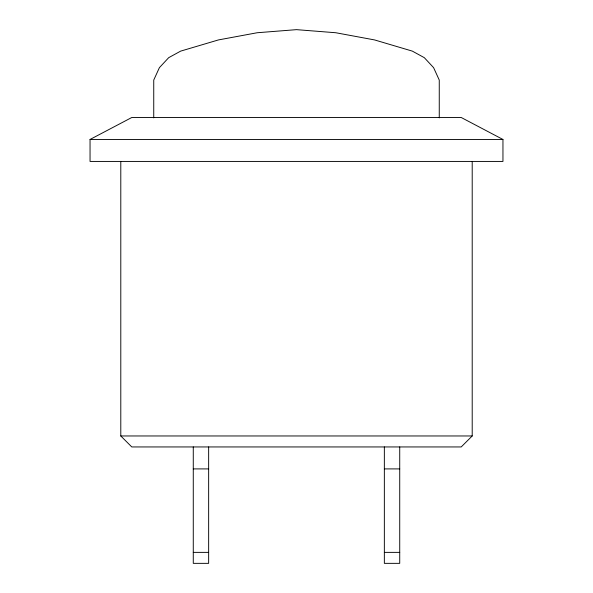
<?xml version="1.0" encoding="UTF-8"?>
<svg xmlns="http://www.w3.org/2000/svg" width="593" height="593" viewBox="0 0 593 593"><rect width="100%" height="100%" fill="white"/><g stroke="black" fill="none" stroke-linecap="round" stroke-linejoin="round"><path stroke-width="0.89" d="M472.206 161.429L472.206 435.966L461.221 446.944L131.779 446.944L120.794 435.966L120.794 161.429M90.047 139.466L131.779 117.503L461.221 117.503L502.953 139.466L502.953 161.429L90.047 161.429L90.047 139.466L502.953 139.466M120.794 435.966L472.206 435.966M193.274 468.907L208.647 468.907M384.353 468.907L399.726 468.907M193.274 552.372L208.647 552.372M384.353 552.372L399.726 552.372M439.257 117.881L439.257 80.055L433.594 67.646L424.299 57.662L412.335 51.117L374.546 39.924L335.794 32.741L296.5 29.65L257.206 32.741L218.454 39.924L180.665 51.117L168.701 57.662L159.406 67.646L153.743 80.055L153.743 117.881M399.726 446.944L399.726 563.35L384.353 563.35L384.353 446.944M208.647 446.944L208.647 563.35L193.274 563.35L193.274 446.944"/></g></svg>
